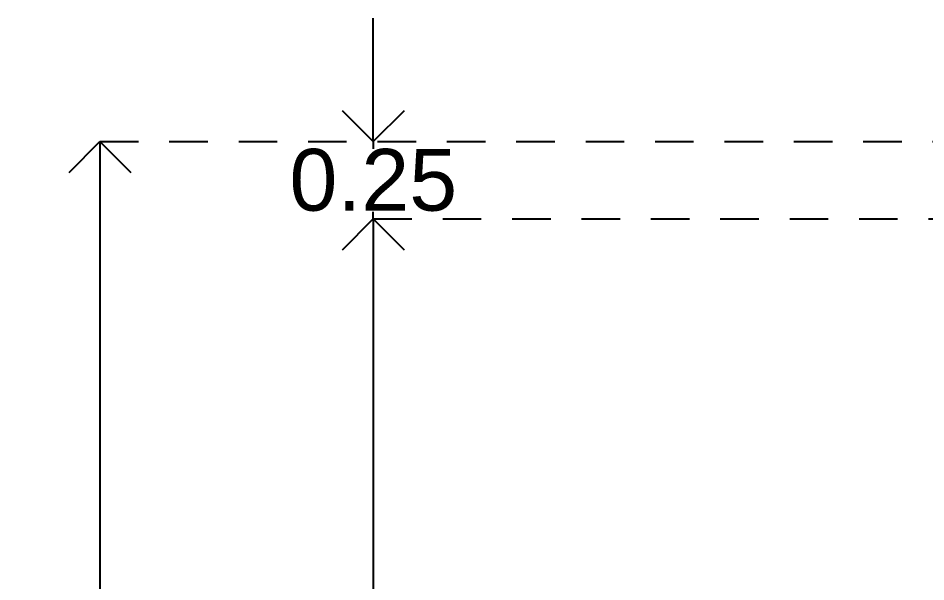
# Model space of a CAD drawing. Header units: metres. Extents: x -58 to 722, y -1100 to 345.
# Drawn here: x 20.185 to 23.128, y 124.663 to 126.489 of the extents above; entities that cross this region are included whole.
import ezdxf

# ---------------------------------------------------------------- set-up
doc = ezdxf.new("R2010")
doc.units = ezdxf.units.M
doc.header["$MEASUREMENT"] = 0
doc.linetypes.add('HIDDEN2', pattern=[0.1875, 0.125, -0.0625])
doc.layers.get('0').update_dxf_attribs({"color": 255})
doc.layers.get('DEFPOINTS').update_dxf_attribs({"color": 250})
doc.layers.add('FSR_ARQ_007PROYECCIONES', color=200, linetype='HIDDEN2')
doc.layers.add('FSR_ARQ_015COTAS', color=125, linetype='Continuous')
doc.styles.add('style1', font='arial.ttf')
doc.dimstyles.new('PP_PACO', dxfattribs={"dimtxt": 0.18, "dimasz": 0.075, "dimexe": 0.075, "dimexo": 0, "dimgap": 0, "dimtad": 0, "dimtih": 1, "dimtoh": 1, "dimzin": 1, "dimdsep": 46, "dimtxsty": 'style1', "dimcen": 0.15, "dimse1": 1, "dimse2": 1, "dimclrd": 256, "dimclre": 256, "dimadec": 0, "dimazin": 0, "dimtfac": 1, "dimtmove": 0, "dimatfit": 3, "dimfxl": 0.075, "dimarcsym": 0})

# ---------------------------------------------------------------- blocks, each defined once
blk = doc.blocks.new('_Open90')
at = {"color": 0, "linetype": 'ByBlock', "lineweight": -2}
for p, q in [((-0.5, 0.5), (0, 0)), ((0, 0), (-1, 0)), ((0, 0), (-0.5, -0.5))]:
    blk.add_line(p, q, dxfattribs=at)
blk = doc.blocks.new('*D343')
at = {"layer": 'DEFPOINTS', "color": 0, "ltscale": 0.01, "transparency": 16777216}
for p in [(21.3369, 125.8388), (21.3369, 125.8388), (21.3369, 122.8388)]:
    blk.add_point(p, dxfattribs=at)
at = {"layer": 'FSR_ARQ_015COTAS', "lineweight": -2, "ltscale": 0.01, "transparency": 16777216}
for p, q in [((21.3369, 125.6388), (21.3369, 124.441)), ((21.3369, 123.0388), (21.3369, 124.2366))]:
    blk.add_line(p, q, dxfattribs=at)
at = {"layer": 'FSR_ARQ_015COTAS', "lineweight": -2, "ltscale": 0.01, "transparency": 16777216, "xscale": 0.2, "yscale": 0.2, "zscale": 0.2}
for p, rotation in [((21.3369, 125.8388), 90), ((21.3369, 122.8388), 270)]:
    blk.add_blockref('_Open90', p, dxfattribs=dict(at, rotation=rotation))
at = {"layer": 'FSR_ARQ_015COTAS', "color": 0, "ltscale": 0.01, "transparency": 16777216, "insert": (21.3369, 124.3388), "char_height": 0.2, "attachment_point": 5, "style": 'style1'}
blk.add_mtext('3.00', dxfattribs=at)
blk = doc.blocks.new('*D344')
at = {"layer": 'DEFPOINTS', "color": 0, "ltscale": 0.01, "transparency": 16777216}
for p in [(20.4504, 126.0888), (21.3369, 126.0888), (21.3369, 125.8388)]:
    blk.add_point(p, dxfattribs=at)
at = {"layer": 'FSR_ARQ_015COTAS', "lineweight": -2, "ltscale": 0.01, "transparency": 16777216}
for p, q in [((21.3369, 126.2888), (21.3369, 126.4888)), ((21.3369, 126.0888), (21.3369, 126.0659)), ((21.3369, 125.8388), (21.3369, 125.8617)), ((21.3369, 125.6388), (21.3369, 125.4388))]:
    blk.add_line(p, q, dxfattribs=at)
at = {"layer": 'FSR_ARQ_015COTAS', "lineweight": -2, "ltscale": 0.01, "transparency": 16777216, "xscale": 0.2, "yscale": 0.2, "zscale": 0.2}
for p, rotation in [((21.3369, 126.0888), 270), ((21.3369, 125.8388), 90)]:
    blk.add_blockref('_Open90', p, dxfattribs=dict(at, rotation=rotation))
at = {"layer": 'FSR_ARQ_015COTAS', "color": 0, "ltscale": 0.01, "transparency": 16777216, "insert": (21.3369, 125.9638), "char_height": 0.2, "attachment_point": 5, "style": 'style1'}
blk.add_mtext('0.25', dxfattribs=at)
blk = doc.blocks.new('*D84')
at = {"layer": 'DEFPOINTS', "color": 0, "ltscale": 0.01, "transparency": 16777216}
for p in [(20.4504, 126.0888), (21.3369, 126.0888), (21.3369, 119.6388)]:
    blk.add_point(p, dxfattribs=at)
at = {"layer": 'FSR_ARQ_015COTAS', "lineweight": -2, "ltscale": 0.01, "transparency": 16777216}
for p, q in [((20.4504, 125.8888), (20.4504, 122.9659)), ((20.4504, 119.8388), (20.4504, 122.7617))]:
    blk.add_line(p, q, dxfattribs=at)
at = {"layer": 'FSR_ARQ_015COTAS', "lineweight": -2, "ltscale": 0.01, "transparency": 16777216, "xscale": 0.2, "yscale": 0.2, "zscale": 0.2}
for p, rotation in [((20.4504, 126.0888), 90), ((20.4504, 119.6388), 270)]:
    blk.add_blockref('_Open90', p, dxfattribs=dict(at, rotation=rotation))
at = {"layer": 'FSR_ARQ_015COTAS', "color": 0, "ltscale": 0.01, "transparency": 16777216, "insert": (20.4504, 122.8638), "char_height": 0.2, "attachment_point": 5, "style": 'style1'}
blk.add_mtext('6.45', dxfattribs=at)

msp = doc.modelspace()

# ---------------------------------------------------------------- linework, layer by layer
at = {"layer": 'FSR_ARQ_007PROYECCIONES'}
for points in [[(20.4504, 126.0888), (23.9547, 126.0888)], [(21.3369, 125.8388), (23.2547, 125.8388)]]:
    msp.add_lwpolyline(points, dxfattribs=at)

# ---------------------------------------------------------------- dimensions: what is measured, and where the dimension line sits
at = {"layer": 'FSR_ARQ_015COTAS', "ltscale": 0.01}
for base, p1, p2, picture, middle in [((21.3369, 126.0888), (21.3369, 125.8388), (20.4504, 126.0888), '*D344', (21.3369, 125.9638)), ((20.4504, 126.0888), (21.3369, 119.6388), (21.3369, 126.0888), '*D84', (20.4504, 122.8638)), ((21.3369, 125.8388), (21.3369, 122.8388), (21.3369, 125.8388), '*D343', (21.3369, 124.3388))]:
    dim = msp.add_linear_dim(base=base, p1=p1, p2=p2, angle=90, dimstyle='PP_PACO', override={"dimtxt": 0.2, "dimasz": 0.2, "dimblk1": 'Open90', "dimblk2": 'Open90', "dimsah": 1, "dimfxlon": 1}, dxfattribs=at)
    dim.commit()
    dim.dimension.update_dxf_attribs({"geometry": picture, "text_midpoint": middle})

doc.saveas('drawing.dxf')
